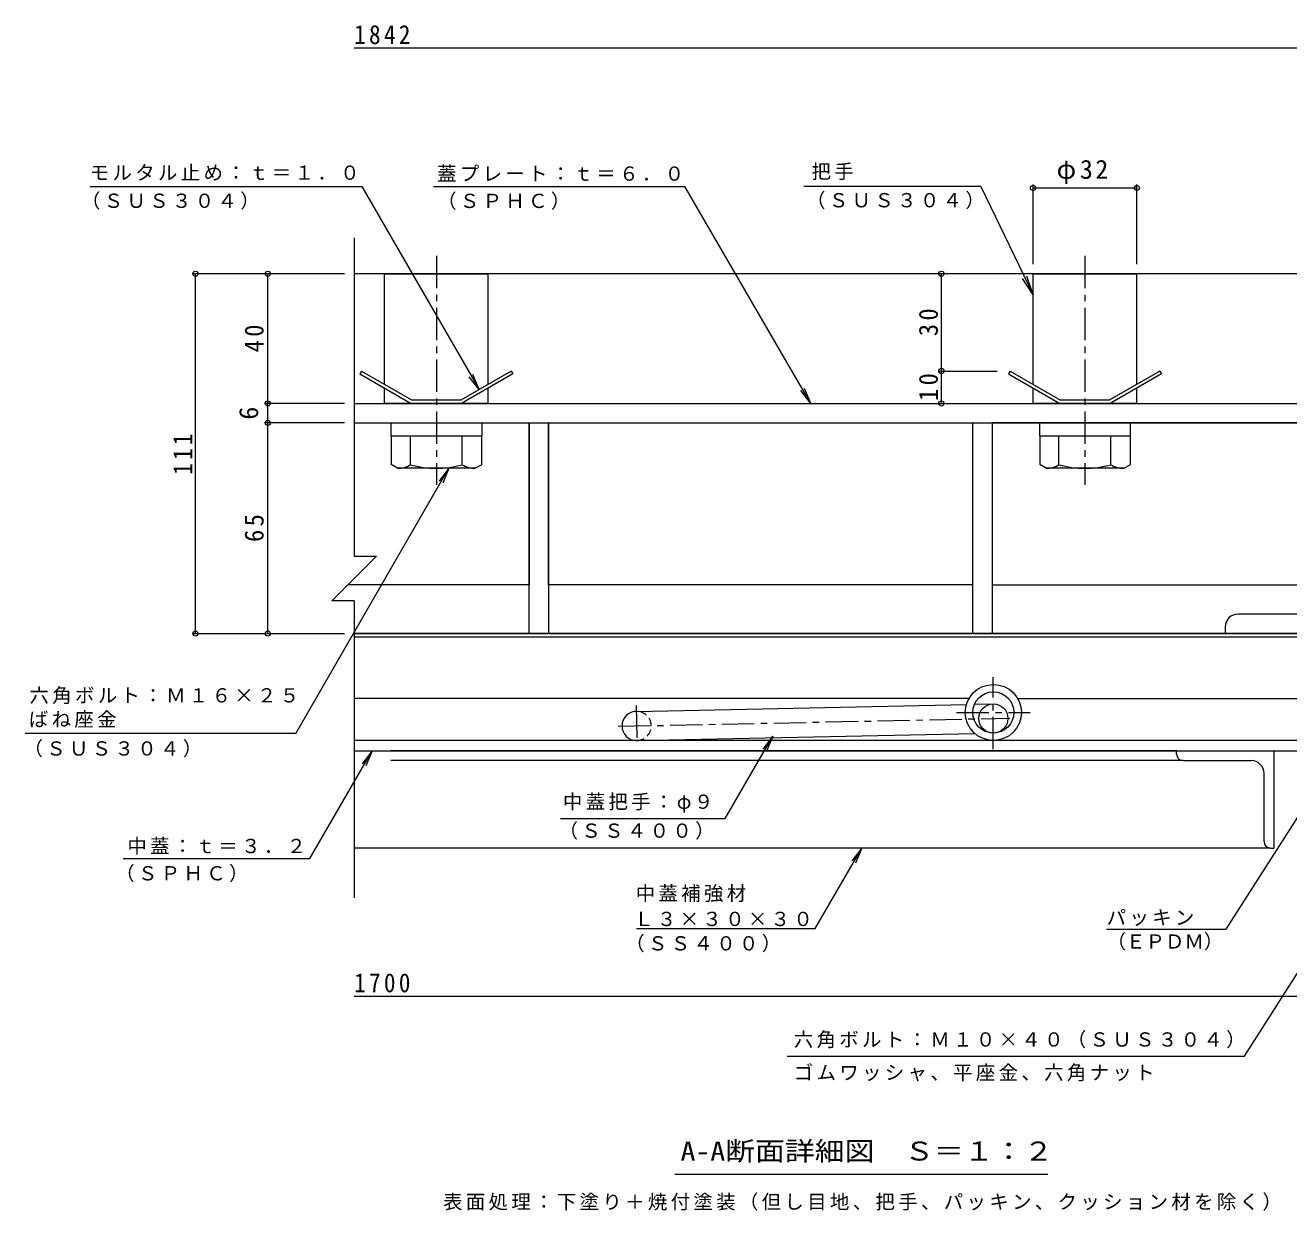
# Model space of a CAD drawing. Units: millimetres on the paper, enlarged 10 times, with parts at other scales. Extents: x -2686 to 2781, y -1962 to 1858.
# Drawn here: x -219 to 1729, y 29 to 1858 of the extents above; entities that cross this region are included whole.
import ezdxf
from ezdxf.enums import TextEntityAlignment as Align

# ---------------------------------------------------------------- set-up
doc = ezdxf.new("R2010")
doc.units = ezdxf.units.MM
doc.header["$LTSCALE"] = 10
doc.header["$PDMODE"] = 32
doc.header["$PDSIZE"] = 8
doc.linetypes.add('CHAIN1', pattern=[8, 5, -1, 1, -1])
doc.linetypes.add('DASHED1', pattern=[1.8, 1.2, -0.6])
for name, color, linetype, lineweight in [('D-2', 3, 'Continuous', 9), ('D-3', 4, 'Continuous', 9), ('D-5', 7, 'Continuous', 9), ('D-6', 6, 'Continuous', 9), ('D-8', 5, 'Continuous', 5), ('D-9', 134, 'Continuous', 5), ('D-A', 3, 'Continuous', 9), ('D-B', 6, 'Continuous', 9), ('D-C', 2, 'Continuous', 9), ('D-D', 4, 'Continuous', 9), ('D-E', 3, 'Continuous', 9), ('D-F', 7, 'Continuous', 9)]:
    doc.layers.add(name, color=color, linetype=linetype, lineweight=lineweight)
doc.styles.add('ＭＳ ゴシック', font='')
doc.styles.get('ＭＳ ゴシック').set_extended_font_data('MS Gothic')

msp = doc.modelspace()

# ---------------------------------------------------------------- linework, layer by layer
at = {"layer": 'D-2'}
for p, q in [((288.32, 1274.24), (1971.48, 1274.24)), ((288.32, 1244.24), (1971.48, 1244.24))]:
    msp.add_line(p, q, dxfattribs=at)
at = {"layer": 'D-2', "linetype": 'CHAIN1'}
for p, q in [((1273.98, 740.75), (1273.98, 851.73)), ((1217.23, 797.49), (1330.72, 797.49))]:
    msp.add_line(p, q, dxfattribs=at)
at = {"layer": 'D-2'}
for radius in [43.25, 31.75]:
    msp.add_circle((1273.98, 797.49), radius, dxfattribs=at)
at = {"layer": 'D-3'}
for p, q in [((1986.48, 1474.24), (288.32, 1474.24)), ((299.78, 1324.24), (297.28, 1319.91)), ((297.28, 1319.91), (376.39, 1274.24)), ((299.78, 1324.24), (377.72, 1279.24)), ((530.67, 1324.24), (452.73, 1279.24)), ((533.17, 1319.91), (454.07, 1274.24)), ((530.67, 1324.24), (533.17, 1319.91)), ((1299.78, 1324.24), (1297.28, 1319.91)), ((1297.28, 1319.91), (1376.39, 1274.24)), ((1299.78, 1324.24), (1377.72, 1279.24)), ((1530.67, 1324.24), (1452.73, 1279.24)), ((1533.17, 1319.91), (1454.07, 1274.24)), ((1530.67, 1324.24), (1533.17, 1319.91)), ((376.39, 1274.24), (454.07, 1274.24)), ((452.73, 1279.24), (377.72, 1279.24)), ((1376.39, 1274.24), (1454.07, 1274.24)), ((1452.73, 1279.24), (1377.72, 1279.24))]:
    msp.add_line(p, q, dxfattribs=at)
at = {"layer": 'D-5'}
for p, q in [((-118.87, 1608.99), (300.07, 1608.99)), ((410.92, 1608.99), (798.1, 1608.99)), ((992.4, 1274.24), (798.1, 1608.99)), ((1254.81, 1608.99), (981.56, 1608.99)), ((1254.81, 1608.99), (1335.23, 1441.9)), ((1335.23, 1441.9), (1318.8, 1467.01)), ((1335.23, 1441.9), (1325.86, 1470.4)), ((481.02, 1295.58), (465.8, 1315.41)), ((992.4, 1274.24), (977.13, 1294.04)), ((992.4, 1274.24), (982.78, 1297.32)), ((198.3, 765.02), (434.56, 1174.24)), ((434.56, 1174.24), (419.34, 1154.41)), ((434.56, 1174.24), (424.99, 1151.14)), ((198.3, 765.02), (-218.69, 765.02)), ((933.99, 760.89), (918.72, 741.09)), ((933.99, 760.89), (924.37, 737.81)), ((219.98, 572.41), (316.23, 738.24)), ((316.23, 738.24), (300.96, 718.44)), ((316.23, 738.24), (306.61, 715.16)), ((1633.24, 463.12), (1784.96, 701.22)), ((1661.02, 267.11), (1879.43, 609.86)), ((999.27, 464.29), (1071.22, 588.24)), ((1071.22, 588.24), (1055.95, 568.44)), ((1071.22, 588.24), (1061.6, 565.16)), ((-67.74, 572.41), (219.98, 572.41)), ((723.8, 464.29), (999.27, 464.29)), ((1448.67, 463.12), (1633.24, 463.12)), ((956.14, 267.11), (1661.02, 267.11)), ((1357.99, 84.9), (782.99, 84.9))]:
    msp.add_line(p, q, dxfattribs=at)
for points in [[(300.07, 1608.99), (481.02, 1295.58), (471.45, 1318.67)], [(606.59, 633.97), (860.32, 633.97), (933.99, 760.89)]]:
    msp.add_lwpolyline(points, dxfattribs=at)
at = {"layer": 'D-6'}
for p, q in [((288.32, 919.24), (2066.48, 919.24)), ((288.32, 914.24), (2066.48, 914.24)), ((1236.6, 819.24), (288.32, 819.24)), ((1311.36, 819.24), (1881.48, 819.24)), ((723.51, 799.23), (1232.54, 809.88)), ((1244.85, 810.13), (1273.51, 810.73)), ((724.45, 754.24), (1245.28, 765.13)), ((1273.98, 765.73), (1274.45, 765.74))]:
    msp.add_line(p, q, dxfattribs=at)
at = {"layer": 'D-6', "linetype": 'CHAIN1'}
for p, q in [((723.32, 808.24), (724.57, 748.36)), ((695.46, 776.14), (1299.26, 788.77))]:
    msp.add_line(p, q, dxfattribs=at)
at = {"layer": 'D-6'}
msp.add_circle((1273.98, 788.24), 22.5, dxfattribs=at)
msp.add_arc((723.98, 776.74), 22.5, 90, 270, dxfattribs=at)
at = {"layer": 'D-6', "linetype": 'DASHED1'}
msp.add_arc((723.98, 776.74), 22.5, 270, 90, dxfattribs=at)
at = {"layer": 'D-8'}
for p, q in [((288.32, 1244.24), (558.14, 1244.24)), ((588.14, 1244.24), (1956.48, 1244.24)), ((1956.48, 919.24), (288.32, 919.24))]:
    msp.add_line(p, q, dxfattribs=at)
at = {"layer": 'D-9'}
for p, q in [((345.73, 1224.24), (345.73, 1179.87)), ((375.23, 1179.73), (375.23, 1224.24)), ((455.23, 1179.73), (455.23, 1224.24)), ((484.73, 1224.24), (484.73, 1179.73)), ((1345.73, 1224.24), (1345.73, 1179.87)), ((1375.23, 1179.73), (1375.23, 1224.24)), ((1455.23, 1179.73), (1455.23, 1224.24)), ((1484.73, 1224.24), (1484.73, 1179.73)), ((355.27, 1174.36), (345.73, 1179.87)), ((475.23, 1174.24), (355.48, 1174.24)), ((475.23, 1174.24), (484.73, 1179.73)), ((1355.27, 1174.36), (1345.73, 1179.87)), ((1475.23, 1174.24), (1355.48, 1174.24)), ((1475.23, 1174.24), (1484.73, 1179.73)), ((1883.98, 949.24), (1651.48, 949.24)), ((1631.48, 929.24), (1631.48, 919.24)), ((1631.48, 919.24), (1956.48, 919.24))]:
    msp.add_line(p, q, dxfattribs=at)
for centre, radius, start, end in [((356.51, 1208.75), 34.53, 267.86055, 302.81094), ((415.23, 1322.84), 148.6, 254.38446, 285.61554), ((473.94, 1208.75), 34.53, 237.18906, 272.13945), ((1356.51, 1208.75), 34.53, 267.86055, 302.81094), ((1415.23, 1322.84), 148.6, 254.38446, 285.61554), ((1473.94, 1208.75), 34.53, 237.18906, 272.13945), ((1651.48, 929.24), 20, 90, 180)]:
    msp.add_arc(centre, radius, start, end, dxfattribs=at)
at = {"layer": 'D-A'}
for p, q in [((1991.98, 754.24), (288.32, 754.24)), ((288.32, 738.24), (1991.98, 738.24))]:
    msp.add_line(p, q, dxfattribs=at)
at = {"layer": 'D-B'}
for p, q in [((1556.48, 738.24), (344.85, 738.24)), ((1566.48, 723.24), (344.85, 723.24)), ((1556.48, 738.24), (1706.48, 738.24)), ((1556.48, 733.24), (1556.48, 738.24)), ((1566.48, 723.24), (1671.48, 723.24)), ((1706.48, 738.24), (1706.48, 588.24)), ((1691.48, 598.24), (1691.48, 703.24)), ((1701.48, 588.24), (288.32, 588.24)), ((1701.48, 588.24), (1706.48, 588.24))]:
    msp.add_line(p, q, dxfattribs=at)
for centre, radius, start, end in [((1566.48, 733.24), 10, 180, 270), ((1671.48, 703.24), 20, 0, 90), ((1701.48, 598.24), 10, 180, 270)]:
    msp.add_arc(centre, radius, start, end, dxfattribs=at)
at = {"layer": 'D-C', "linetype": 'CHAIN1'}
for p, q in [((415.23, 1501.92), (415.23, 1148.61)), ((1415.23, 1501.92), (1415.23, 1148.61))]:
    msp.add_line(p, q, dxfattribs=at)
at = {"layer": 'D-C'}
for p, q in [((335.23, 1474.24), (495.23, 1474.24)), ((335.23, 1303.78), (335.23, 1474.24)), ((495.23, 1303.78), (495.23, 1474.24)), ((1335.23, 1474.24), (1495.23, 1474.24)), ((1335.23, 1303.78), (1335.23, 1474.24)), ((1495.23, 1303.78), (1495.23, 1474.24)), ((335.23, 1274.24), (335.23, 1298.01)), ((495.23, 1274.24), (495.23, 1298.01)), ((1335.23, 1274.24), (1335.23, 1298.01)), ((1495.23, 1274.24), (1495.23, 1298.01)), ((495.23, 1274.24), (335.23, 1274.24)), ((1495.23, 1274.24), (1335.23, 1274.24))]:
    msp.add_line(p, q, dxfattribs=at)
at = {"layer": 'D-C', "color": 134, "lineweight": 5}
for p, q in [((345.23, 1244.24), (485.23, 1244.24)), ((485.23, 1244.24), (485.23, 1224.24)), ((1345.23, 1244.24), (1485.23, 1244.24)), ((1485.23, 1244.24), (1485.23, 1224.24))]:
    msp.add_line(p, q, dxfattribs=at)
for points in [[(345.23, 1244.24), (345.23, 1224.24), (485.23, 1224.24)], [(1345.23, 1244.24), (1345.23, 1224.24), (1485.23, 1224.24)]]:
    msp.add_lwpolyline(points, dxfattribs=at)
at = {"layer": 'D-D'}
for p, q in [((288.32, 1244.24), (558.14, 1244.24)), ((558.14, 1244.24), (558.14, 994.24)), ((1242.31, 994.24), (1242.31, 1244.24)), ((1926.48, 1244.24), (1272.31, 1244.24)), ((1272.31, 1244.24), (1272.31, 994.24)), ((558.14, 994.24), (278.98, 994.24)), ((1242.31, 994.24), (588.14, 994.24)), ((1272.31, 994.24), (1926.48, 994.24))]:
    msp.add_line(p, q, dxfattribs=at)
msp.add_lwpolyline([(588.14, 994.24), (588.14, 1244.24), (1242.31, 1244.24)], dxfattribs=at)
at = {"layer": 'D-E', "color": 2}
for p, q in [((558.14, 919.24), (558.14, 1244.24)), ((558.14, 1244.24), (588.14, 1244.24)), ((588.14, 1244.24), (588.14, 919.24)), ((1242.31, 919.24), (1242.31, 1244.24)), ((1242.31, 1244.24), (1272.31, 1244.24)), ((1272.31, 1244.24), (1272.31, 919.24)), ((588.14, 919.24), (558.14, 919.24)), ((1272.31, 919.24), (1242.31, 919.24))]:
    msp.add_line(p, q, dxfattribs=at)
at = {"layer": 'D-F'}
for p, q in [((2111.48, 1822.22), (288.32, 1822.22)), ((1335.23, 1489.24), (1335.23, 1611.86)), ((1335.23, 1606.86), (1495.23, 1606.86)), ((1495.23, 1489.24), (1495.23, 1611.86)), ((288.32, 1530), (288.32, 1038.48)), ((273.32, 1474.24), (40.77, 1474.24)), ((43.77, 919.24), (43.77, 1474.24)), ((155.21, 1274.24), (155.21, 1474.24)), ((1193.9, 1324.24), (1193.9, 1474.24)), ((1190.9, 1324.24), (1279.78, 1324.24)), ((1193.9, 1274.24), (1193.9, 1324.24)), ((273.32, 1274.24), (150.21, 1274.24)), ((155.21, 1244.24), (155.21, 1274.24)), ((273.32, 1244.24), (150.21, 1244.24)), ((155.21, 919.24), (155.21, 1244.24)), ((288.32, 969.66), (253.92, 969.66)), ((288.32, 969.66), (288.32, 511.7)), ((40.77, 919.24), (273.32, 919.24)), ((1756.47, 359.34), (288.32, 359.34))]:
    msp.add_line(p, q, dxfattribs=at)
msp.add_lwpolyline([(288.32, 1038.48), (322.73, 1038.48), (253.92, 969.66)], dxfattribs=at)
for p in [(1335.23, 1606.86), (1495.23, 1606.86), (43.77, 1474.24), (155.21, 1474.24), (1193.9, 1474.24), (1193.9, 1324.24), (155.21, 1274.24), (1193.9, 1274.24), (155.21, 1244.24), (43.77, 919.24), (155.21, 919.24)]:
    msp.add_point(p, dxfattribs=at)

# ---------------------------------------------------------------- texts
at = {"layer": 'D-5', "style": 'ＭＳ ゴシック'}
msp.add_text('（ＥＰＤＭ）', height=21.99, dxfattribs=at).set_placement((1448.67, 426.55), align=Align.BOTTOM_LEFT)
at = {"layer": 'D-5', "color": 2, "style": 'ＭＳ ゴシック', "width": 1.15}
msp.add_text('A-A断面詳細図\u3000Ｓ＝１：２', height=29.33, dxfattribs=at).set_placement((791.74, 97.4), align=Align.BOTTOM_LEFT)
at = {"layer": 'D-5', "char_height": 21.99, "attachment_point": 7, "style": 'ＭＳ ゴシック'}
for s, insert in [('\\T1.17;モルタル止め：ｔ＝１．０', (-119.27, 1618)), ('\\T1.17;蓋プレート：ｔ＝６．０', (416.25, 1616.54)), ('\\T1.17;把手', (993.65, 1618.83)), ('\\T1.17;（ＳＵＳ３０４）', (-132.83, 1573.09)), ('\\T1.17;（ＳＰＨＣ）', (416.25, 1572.87)), ('\\T1.17;（ＳＵＳ３０４）', (985.24, 1573.93)), ('\\T1.17;六角ボルト：Ｍ１６×２５', (-212.16, 810.37)), ('\\T1.17;ばね座金', (-213.21, 773.65)), ('\\T1.17;（ＳＵＳ３０４）', (-221.47, 728.09)), ('\\T1.17;中蓋把手：φ９', (610.31, 642.86)), ('\\T1.17;（ＳＳ４００）', (603.67, 601.32)), ('\\T1.17;中蓋：ｔ＝３．２', (-61.31, 578.11)), ('\\T1.17;（ＳＰＨＣ）', (-79.99, 535.55)), ('\\T1.17;中蓋補強材', (722.52, 504.79)), ('\\T1.17;Ｌ３×３０×３０', (720.17, 467.6)), ('\\T1.17;パッキン', (1448.67, 467.94)), ('\\T1.17;（ＳＳ４００）', (706.33, 427.46)), ('\\T1.17;六角ボルト：Ｍ１０×４０（ＳＵＳ３０４）', (966.29, 279.13)), ('\\T1.17;ゴムワッシャ、平座金、六角ナット', (966.29, 228.3)), ('\\T1.17;表面処理：下塗り＋焼付塗装（但し目地、把手、パッキン、クッション材を除く）', (425.49, 28.77))]:
    msp.add_mtext(s, dxfattribs=dict(at, insert=insert))
at = {"layer": 'D-F', "color": 2, "style": 'ＭＳ ゴシック'}
msp.add_text('6', height=29.33, rotation=90, dxfattribs=at).set_placement((149.21, 1249.24), align=Align.BOTTOM_LEFT)
at = {"layer": 'D-F', "color": 2, "char_height": 29.33, "attachment_point": 7, "style": 'ＭＳ ゴシック'}
for s, insert in [('\\T1.28;\\W0.9;1842', (288.32, 1828.22)), ('\\T1.19;φ32', (1371.48, 1612.86)), ('\\T1.28;\\W0.9;1700', (288.32, 365.34))]:
    msp.add_mtext(s, dxfattribs=dict(at, insert=insert))
at = {"layer": 'D-F', "color": 2, "char_height": 29.33, "attachment_point": 7, "rotation": 90, "style": 'ＭＳ ゴシック'}
for s, insert in [('\\T1.27;\\W0.95;30', (1188.9, 1377.99)), ('\\T1.27;\\W0.95;40', (149.21, 1352.99)), ('\\T1.27;\\W0.95;10', (1188.9, 1277.99)), ('\\T1.27;\\W0.9;111', (38.77, 1164.24)), ('\\T1.27;\\W0.95;65', (149.21, 1060.49))]:
    msp.add_mtext(s, dxfattribs=dict(at, insert=insert))

doc.saveas('drawing.dxf')
